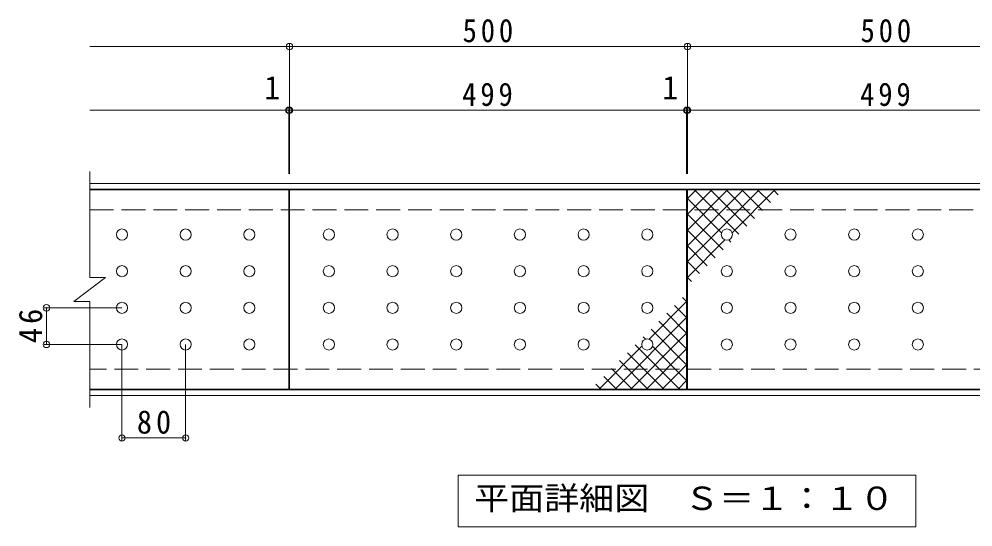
# Model space of a CAD drawing. Units: millimetres on the paper, enlarged 2 times, with parts at other scales. Extents: x -251 to 272, y -274 to 212.
# Drawn here: x -225.5 to 14.2, y 84.1 to 211.6 of the extents above; entities that cross this region are included whole.
import ezdxf
from ezdxf.enums import TextEntityAlignment as Align

# ---------------------------------------------------------------- set-up
doc = ezdxf.new("R2010")
doc.units = ezdxf.units.MM
doc.header["$LTSCALE"] = 2
doc.header["$PDMODE"] = 32
doc.header["$PDSIZE"] = 1.6
doc.linetypes.add('DASHED3', pattern=[4, 3, -1])
for name, color, linetype, lineweight in [('C-1', 2, 'Continuous', 9), ('C-2', 3, 'Continuous', 9), ('C-4', 7, 'Continuous', 9), ('C-5', 7, 'Continuous', 9), ('C-A', 3, 'Continuous', 9)]:
    doc.layers.add(name, color=color, linetype=linetype, lineweight=lineweight)
doc.styles.add('ＭＳ ゴシック', font='')
doc.styles.get('ＭＳ ゴシック').set_extended_font_data('MS Gothic')

msp = doc.modelspace()

# ---------------------------------------------------------------- linework, layer by layer
at = {"layer": 'C-1'}
for p, q in [((-207.735, 170.281), (92.465, 170.281)), ((-207.735, 168.881), (92.465, 168.881)), ((92.465, 118.481), (-207.735, 118.481)), ((92.465, 117.081), (-207.735, 117.081))]:
    msp.add_line(p, q, dxfattribs=at)
at = {"layer": 'C-1', "linetype": 'DASHED3'}
for p, q in [((-207.735, 163.681), (92.465, 163.681)), ((92.465, 123.681), (-207.735, 123.681))]:
    msp.add_line(p, q, dxfattribs=at)
at = {"layer": 'C-2'}
for p, q in [((-207.735, 146.681), (-207.735, 173.281)), ((-157.735, 168.681), (-207.735, 168.681)), ((-157.735, 118.681), (-157.735, 168.681)), ((-211.735, 140.681), (-203.735, 146.681)), ((-207.735, 146.681), (-203.735, 146.681)), ((-211.735, 140.681), (-207.735, 140.681)), ((-207.735, 114.081), (-207.735, 140.681)), ((-157.735, 118.681), (-207.735, 118.681))]:
    msp.add_line(p, q, dxfattribs=at)
for points in [[(-157.535, 118.681), (-157.535, 168.681), (-57.735, 168.681), (-57.735, 118.681)], [(-57.535, 118.681), (-57.535, 168.681), (42.265, 168.681), (42.265, 118.681)]]:
    msp.add_lwpolyline(points, close=True, dxfattribs=at)
at = {"layer": 'C-4'}
for p, q in [((-157.535, 172.681), (-157.535, 205.281)), ((-57.535, 172.681), (-57.535, 205.281)), ((-207.735, 188.681), (-157.535, 188.681)), ((-157.735, 172.681), (-157.735, 189.281)), ((-157.535, 188.681), (-57.735, 188.681)), ((-57.735, 172.681), (-57.735, 189.281)), ((-57.735, 188.681), (-57.535, 188.681)), ((-57.535, 188.681), (42.265, 188.681)), ((-199.635, 139.081), (-219.197, 139.081)), ((-218.597, 129.881), (-218.597, 139.081)), ((-199.635, 129.881), (-219.197, 129.881)), ((-199.635, 129.881), (-199.635, 105.805)), ((-183.635, 129.881), (-183.635, 105.805)), ((-199.635, 106.405), (-183.635, 106.405))]:
    msp.add_line(p, q, dxfattribs=at)
msp.add_lwpolyline([(-207.735, 204.681), (-57.535, 204.681), (92.465, 204.681)], dxfattribs=at)
for p in [(-157.535, 204.681), (-57.535, 204.681), (-157.735, 188.681), (-157.535, 188.681), (-57.735, 188.681), (-57.535, 188.681), (-218.597, 139.081), (-218.597, 129.881), (-199.635, 106.405), (-183.635, 106.405)]:
    msp.add_point(p, dxfattribs=at)
at = {"layer": 'C-5'}
for p, q in [((-115.135, 97.081), (-0.135, 97.081)), ((-115.135, 84.081), (-115.135, 97.081))]:
    msp.add_line(p, q, dxfattribs=at)
msp.add_lwpolyline([(-0.135, 97.081), (-0.135, 84.081), (-115.135, 84.081)], dxfattribs=at)
at = {"layer": 'C-A'}
for p, q in [((-57.535, 166.525), (-55.379, 168.681)), ((-57.535, 162.565), (-51.419, 168.681)), ((-57.535, 158.605), (-47.459, 168.681)), ((-57.535, 154.645), (-43.499, 168.681)), ((-57.535, 150.686), (-39.54, 168.681)), ((-55.732, 168.681), (-44.621, 157.571)), ((-51.772, 168.681), (-42.641, 159.551)), ((-47.812, 168.681), (-40.662, 161.531)), ((-46.315, 157.946), (-35.58, 168.681)), ((-43.852, 168.681), (-38.682, 163.511)), ((-39.892, 168.681), (-36.702, 165.49)), ((-35.933, 168.681), (-34.722, 167.47)), ((-57.535, 166.525), (-48.956, 157.946)), ((-57.535, 162.565), (-48.581, 153.611)), ((-57.535, 158.605), (-50.561, 151.631)), ((-57.535, 146.726), (-48.1, 156.161)), ((-47.171, 156.16), (-46.601, 155.591)), ((-57.535, 154.645), (-52.541, 149.651)), ((-57.535, 150.686), (-54.521, 147.671)), ((-57.535, 146.726), (-56.501, 145.691)), ((-57.735, 140.636), (-58.77, 141.671)), ((-57.735, 140.636), (-67.17, 131.201)), ((-57.735, 136.676), (-60.749, 139.691)), ((-57.735, 136.676), (-75.731, 118.681)), ((-57.735, 132.717), (-62.729, 137.711)), ((-57.735, 128.757), (-64.709, 135.731)), ((-57.735, 132.717), (-71.771, 118.681)), ((-57.735, 124.797), (-66.689, 133.751)), ((-59.539, 118.681), (-70.649, 129.791)), ((-68.1, 131.202), (-68.669, 131.771)), ((-68.956, 129.416), (-79.69, 118.681)), ((-63.499, 118.681), (-72.629, 127.811)), ((-57.735, 128.757), (-67.811, 118.681)), ((-57.735, 120.837), (-66.315, 129.416)), ((-67.458, 118.681), (-74.609, 125.831)), ((-57.735, 124.797), (-63.851, 118.681)), ((-71.418, 118.681), (-76.589, 123.851)), ((-79.338, 118.681), (-80.548, 119.892)), ((-75.378, 118.681), (-78.569, 121.872)), ((-57.735, 120.837), (-59.891, 118.681))]:
    msp.add_line(p, q, dxfattribs=at)
for centre in [(-199.635, 157.481), (-183.635, 157.481), (-167.635, 157.481), (-147.635, 157.481), (-131.635, 157.481), (-115.635, 157.481), (-99.635, 157.481), (-83.635, 157.481), (-67.635, 157.481), (-47.635, 157.481), (-31.635, 157.481), (-15.635, 157.481), (0.365, 157.481), (-199.635, 148.281), (-183.635, 148.281), (-167.635, 148.281), (-147.635, 148.281), (-131.635, 148.281), (-115.635, 148.281), (-99.635, 148.281), (-83.635, 148.281), (-67.635, 148.281), (-47.635, 148.281), (-31.635, 148.281), (-15.635, 148.281), (0.365, 148.281), (-199.635, 139.081), (-183.635, 139.081), (-167.635, 139.081), (-147.635, 139.081), (-131.635, 139.081), (-115.635, 139.081), (-99.635, 139.081), (-83.635, 139.081), (-67.635, 139.081), (-47.635, 139.081), (-31.635, 139.081), (-15.635, 139.081), (0.365, 139.081), (-199.635, 129.881), (-183.635, 129.881), (-167.635, 129.881), (-147.635, 129.881), (-131.635, 129.881), (-115.635, 129.881), (-99.635, 129.881), (-83.635, 129.881), (-67.635, 129.881), (-47.635, 129.881), (-31.635, 129.881), (-15.635, 129.881), (0.365, 129.881)]:
    msp.add_circle(centre, 1.4, dxfattribs=at)

# ---------------------------------------------------------------- texts
at = {"layer": 'C-4', "color": 2, "style": 'ＭＳ ゴシック'}
for p in [(-163.875, 189.681), (-63.875, 189.681)]:
    msp.add_text('1', height=5.865, dxfattribs=at).set_placement(p, align=Align.BOTTOM_LEFT)
at = {"layer": 'C-4', "color": 2, "char_height": 5.865, "attachment_point": 7, "style": 'ＭＳ ゴシック'}
for s, insert in [('\\T1.27;\\W0.9;500', (-114.035, 205.681)), ('\\T1.27;\\W0.9;500', (-14.035, 205.681)), ('\\T1.27;\\W0.9;499', (-114.135, 189.681)), ('\\T1.27;\\W0.9;499', (-14.135, 189.681)), ('\\T1.27;\\W0.95;80', (-195.885, 107.405))]:
    msp.add_mtext(s, dxfattribs=dict(at, insert=insert))
at = {"layer": 'C-4', "color": 2, "insert": (-219.597, 130.231), "char_height": 5.865, "attachment_point": 7, "rotation": 90, "style": 'ＭＳ ゴシック'}
msp.add_mtext('\\T1.27;\\W0.95;46', dxfattribs=at)
at = {"layer": 'C-5', "color": 2, "style": 'ＭＳ ゴシック', "width": 1.1}
msp.add_text('平面詳細図\u3000Ｓ＝１：１０', height=5.865, dxfattribs=at).set_placement((-111.135, 86.581), align=Align.BOTTOM_LEFT)

doc.saveas('drawing.dxf')
